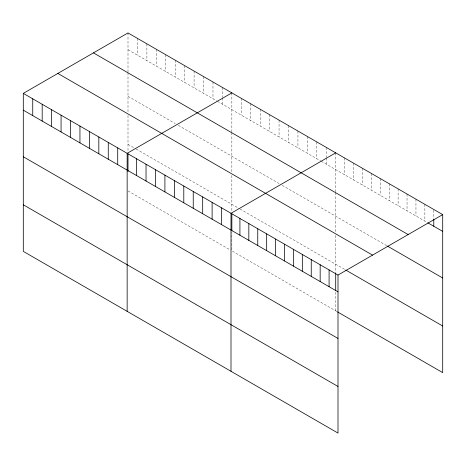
<?xml version="1.0" encoding="UTF-8"?>
<svg xmlns="http://www.w3.org/2000/svg" width="466" height="466" viewBox="0 0 466 466"><rect width="100%" height="100%" fill="white"/><g stroke="black" fill="none" stroke-linecap="round" stroke-linejoin="round"><path stroke-width="0.35" stroke-dasharray="2.33 1.75" d="M127.999 49.705L216.748 100.941M217.377 101.308L320.596 160.904M321.225 161.265L427.246 222.474M127.999 96.311L175.204 123.566M178.356 125.383L279.058 183.522M282.204 185.34L386.821 245.739M127.999 144.326L135.554 148.689M136.183 149.05L239.402 208.646M240.037 209.013L344.619 269.389M127.999 190.932L229.965 249.799M336.889 311.533L231.852 250.889L231.852 232.249M433.782 210.172L433.782 218.56M424.87 204.324L424.87 221.1M415.952 199.174L415.952 215.956M407.034 194.025L407.034 210.807M398.115 188.881L398.115 205.657M389.203 183.732L389.203 200.508M380.285 178.583L380.285 195.365M371.367 173.434L371.367 190.215M362.449 168.29L362.449 185.066M353.537 163.141L353.537 179.917M344.619 157.991L344.619 174.773M335.701 152.842L335.701 191.846M335.701 192.569L335.701 232.691M335.701 235.435L335.701 272.849M335.701 292.205L335.701 310.845M326.264 147.396L326.264 157.182M326.264 157.881L326.264 164.172M316.822 141.944L316.822 158.72M307.379 136.491L307.379 153.273M297.937 131.039L297.937 147.821M288.495 125.593L288.495 142.369M279.058 120.141L279.058 136.917M269.616 114.688L269.616 131.47M260.174 109.236L260.174 126.018M250.731 103.79L250.731 120.566M241.295 98.338L241.295 115.114M231.852 92.885L231.852 131.89M231.852 132.606L231.852 172.735M231.852 175.478L231.852 211.453M222.41 87.433L222.41 97.225M222.41 97.924L222.41 104.215M212.968 81.987L212.968 98.763M203.531 76.535L203.531 93.311M194.089 71.082L194.089 87.864M184.647 65.63L184.647 82.412M175.204 60.184L175.204 76.96M165.768 54.732L165.768 71.508M156.326 49.279L156.326 66.061M146.883 43.833L146.883 60.609M137.441 38.381L137.441 55.157M127.999 32.929L127.999 71.933M127.999 72.649L127.999 112.09M127.999 115.516L127.999 151.497"/><path stroke-width="0.7" d="M23.3 93.375L338.001 275.068L338.001 433.071L23.3 251.384L23.3 93.375L127.999 32.929L442.7 214.616L442.7 372.625L337.483 311.876M231.852 92.885L127.148 153.337L127.148 311.34M335.701 152.842L231.002 213.294L231.002 371.297M338.001 275.068L442.7 214.616M427.84 222.818L442.7 231.398M93.45 52.879L408.146 234.567M387.421 246.083L442.7 278.004M57.854 73.43L372.55 255.118M345.807 270.076L442.7 326.019M23.3 110.157L338.001 291.844M23.3 156.762L338.001 338.45M23.3 204.778L338.001 386.465M433.782 219.259L433.782 226.249M335.701 273.565L335.701 290.772M329.083 269.919L329.083 286.701M320.165 264.77L320.165 281.551M311.247 259.626L311.247 276.402M302.335 254.477L302.335 271.253M293.417 249.327L293.417 266.103M284.499 244.178L284.499 260.96M275.581 239.035L275.581 255.811M266.668 233.885L266.668 250.661M257.75 228.736L257.75 245.512M248.832 223.587L248.832 240.369M239.92 218.443L239.92 235.219M231.852 213.609L231.852 230.816M221.56 207.842L221.56 224.618M212.117 202.39L212.117 219.171M202.681 196.943L202.681 213.719M193.239 191.491L193.239 208.267M183.796 186.039L183.796 202.815M174.354 180.587L174.354 197.368M164.912 175.14L164.912 191.916M155.475 169.688L155.475 186.464M146.033 164.236L146.033 181.018M136.59 158.784L136.59 175.565M127.999 153.652L127.999 171.575M117.712 147.885L117.712 164.661M108.269 142.433L108.269 159.215M98.827 136.981L98.827 153.763M89.385 131.534L89.385 148.31M79.948 126.082L79.948 142.858M70.506 120.63L70.506 137.412M61.063 115.178L61.063 131.96M51.621 109.731L51.621 126.507M42.185 104.279L42.185 121.055M32.742 98.827L32.742 115.609"/></g></svg>
